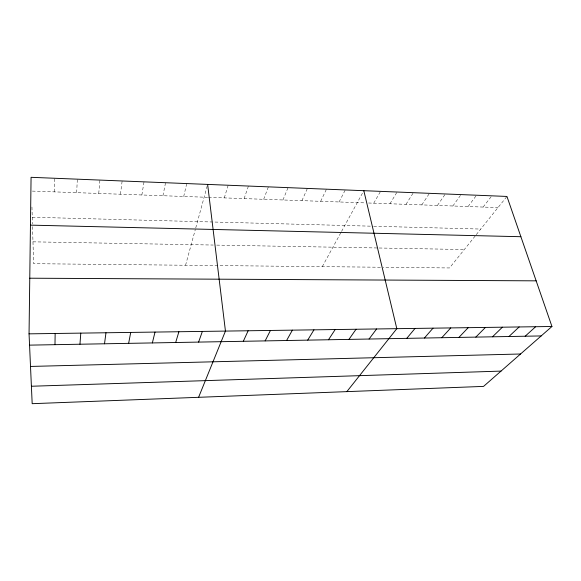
<?xml version="1.0" encoding="UTF-8"?>
<svg xmlns="http://www.w3.org/2000/svg" width="581" height="581" viewBox="0 0 581 581"><rect width="100%" height="100%" fill="white"/><g stroke="black" fill="none" stroke-linecap="round" stroke-linejoin="round"><path stroke-width="0.44" stroke-dasharray="2.9 2.18" d="M54.251 191.875L54.389 178.251M76.67 192.667L77.331 179.173M98.741 193.451L99.917 180.081M120.47 194.221L122.141 180.974M141.873 194.976L144.015 181.853M162.941 195.724L165.549 182.717M183.698 196.458L186.748 183.567M185.564 265.241L195.318 229.502M195.753 227.919L207.395 185.259M224.281 197.896L228.188 185.237M244.129 198.6L248.443 186.051M263.68 199.29L268.393 186.85M282.947 199.973L288.045 187.641M301.938 200.648L307.407 188.418M320.654 201.309L326.486 189.188M339.108 201.963L345.288 189.943M322.288 266.643L340.735 232.908M341.548 231.427L363.815 190.684M373.736 203.19L380.555 191.36M389.96 203.764L397.077 192.02M405.981 204.338L413.382 192.681M421.799 204.897L429.475 193.328M437.42 205.449L445.366 193.967M452.846 205.994L461.06 194.599M468.083 206.531L476.543 195.216M483.131 207.068L491.846 195.833M475.142 236.06L449.534 267.95L383.075 267.267M476.26 234.659L506.952 196.443M380.432 267.238L33.618 263.687L32.5 225.689M32.972 241.834L213.234 245.044M216.728 245.109L378.267 247.985M379.139 248.007L464.328 249.525M32.245 217.236L372.828 226.22M373.699 226.241L480.756 229.059M32.354 191.098L207.642 197.308M208.521 197.337L365.086 202.885M368.543 203.009L497.99 207.591M31.948 207.039L32.449 223.997"/><path stroke-width="0.87" d="M29.05 333.85L31.069 177.314L506.952 196.443L551.95 326.493L483.559 386.394L32.18 403.686L29.05 333.85L551.95 326.493M54.984 344.678L55.151 333.479M79.967 344.228L80.788 333.124M104.515 343.785L105.974 332.768M128.641 343.349L130.71 332.419M152.36 342.928L155.011 332.078M175.673 342.507L178.897 331.744M198.6 342.093L202.37 331.41M198.593 397.31L225.45 331.083L207.628 184.409M243.323 341.287L248.131 330.771M265.139 340.894L270.441 330.451M286.593 340.51L292.381 330.146M307.712 340.132L313.951 329.841M328.49 339.754L335.179 329.543M348.941 339.391L356.059 329.245M369.066 339.028L376.604 328.962M346.842 391.63L396.816 328.672L363.815 190.684M406.765 338.353L415.052 328.418M424.391 338.033L433.027 328.163M441.771 337.721L450.747 327.916M458.91 337.408L468.206 327.669M475.817 337.111L485.425 327.43M492.492 336.806L502.405 327.19M508.941 336.508L519.153 326.95M525.166 336.217L535.66 326.718M31.396 386.249L501.025 371.099M30.51 366.437L520.547 353.996M29.558 345.136L541.172 335.934M29.769 278.205L536.154 280.841M30.452 225.13L520.881 236.714"/></g></svg>
